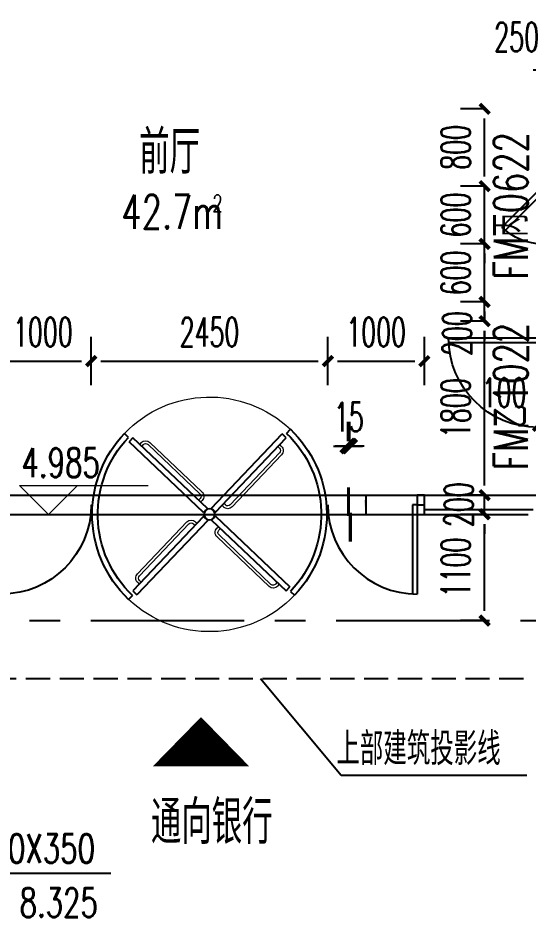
# Model space of a CAD drawing. Extents: x 824790 to 973415, y 4290613 to 4374713.
# Drawn here: x 879327 to 884607, y 4318925 to 4328236 of the extents above; entities that cross this region are included whole.
import ezdxf
from ezdxf.enums import TextEntityAlignment as Align

# ---------------------------------------------------------------- set-up
doc = ezdxf.new("R2010")
doc.units = 0
doc.header["$LTSCALE"] = 1000
doc.header["$MEASUREMENT"] = 0
for name, pattern in [('ACAD_ISO08W100', [36, 24, -3, 6, -3]), ('CENTER', [50.8, 31.75, -6.35, 6.35, -6.35]), ('DASH', [0.35, 0.25, -0.1]), ('DOTE', [2.42, 2, -0.2, 0.02, -0.2])]:
    doc.linetypes.add(name, pattern=pattern)
doc.layers.get('0').update_dxf_attribs({"color": 255, "linetype": 'CONTINUOUS'})
for name, color, linetype in [('A-AREA-TEXT', 6, 'CONTINUOUS'), ('A-DIM', 201, 'CONTINUOUS'), ('A-DOTE', 8, 'ACAD_ISO08W100'), ('A-LINE', 254, 'CONTINUOUS'), ('A-NOTE', 150, 'CONTINUOUS'), ('A-TEXT-CN', 31, 'CONTINUOUS'), ('A-WINDOW', 4, 'CONTINUOUS'), ('A-WINDOW-TEXT', 93, 'CONTINUOUS'), ('DIM_ELEV', 3, 'CONTINUOUS'), ('DOTE', 17, 'DOTE'), ('PUB_TEXT', 7, 'CONTINUOUS'), ('RB', 7, 'CONTINUOUS'), ('roof', 4, 'CONTINUOUS'), ('WINDOW', 4, 'CONTINUOUS')]:
    doc.layers.add(name, color=color, linetype=linetype)
doc.layers.add('A_LEVEL', color=135, linetype='CONTINUOUS', lineweight=0)
doc.styles.add('_HZTXT', font='tjromans.shx', dxfattribs={"width": 0.7, "bigfont": 'tjhztxt.shx'})
doc.styles.add('_TCH_DIM', font='SIMPLEX', dxfattribs={"bigfont": 'GBCBIG'})
doc.styles.add('DIM_FONT', font='SIMPLEX.shx', dxfattribs={"width": 0.6, "bigfont": 'GBCBIG.shx'})
doc.styles.add('MEN', font='tjromans.shx', dxfattribs={"width": 0.7, "bigfont": 'tjhztxt.shx'})
doc.styles.add('PRC-S', font='TJROMANS.shx', dxfattribs={"width": 0.7, "bigfont": 'hztxt.shx'})
doc.dimstyles.new('DIMN', dxfattribs={"dimtxt": 300, "dimasz": 100, "dimexe": 250, "dimexo": 300, "dimgap": 150, "dimtad": 1, "dimdec": 0, "dimzin": 0, "dimdsep": 46, "dimtxsty": 'DIM_FONT', "dimblk": 'h-_ArchTick', "dimcen": 0.09, "dimclrt": 7, "dimazin": 2, "dimtfac": 1, "dimtdec": 0, "dimtix": 1, "dimtmove": 2, "dimatfit": 3, "dimfxl": 0, "dimtolj": 1, "dimtzin": 0, "dimarcsym": 0})
doc.dimstyles.new('NORMAL', dxfattribs={"dimtxt": 300, "dimasz": 1, "dimexe": 250, "dimexo": 300, "dimgap": 150, "dimtad": 1, "dimdec": 0, "dimzin": 0, "dimdsep": 46, "dimtxsty": 'DIM_FONT', "dimblk": '_DIMX', "dimblk1": '_DIMX', "dimblk2": '_DIMX', "dimsah": 1, "dimcen": 1, "dimclrd": 256, "dimclre": 256, "dimclrt": 7, "dimadec": 0, "dimazin": 0, "dimtfac": 1, "dimtdec": 0, "dimtix": 1, "dimtmove": 2, "dimatfit": 3, "dimldrblk": '_DIMX', "dimfxl": 0, "dimtolj": 1, "dimtzin": 0, "dimarcsym": 0})

# ---------------------------------------------------------------- blocks, each defined once
blk = doc.blocks.new('h-wrt')
at = {"layer": 'A-DOTE', "linetype": 'CENTER', "ltscale": 0.05}
blk.add_line((-2603736, -1776429), (-2535091.1, -1776429), dxfattribs=at)
blk = doc.blocks.new('h-$DorLib2D$00000023')
for p, q in [((-0.3367, 0.3367), (-0.3536, 0.3536)), ((-0.3409, 0.3409), (-0.3536, 0.3536)), ((0.3367, 0.3367), (0.3536, 0.3536)), ((-0.3347, 0.3178), (-0.3178, 0.3347)), ((-0.0253, 0.0084), (-0.3347, 0.3178)), ((-0.0084, 0.0253), (-0.3178, 0.3347)), ((-0.0084, 0.0253), (-0.3178, 0.3347)), ((0.0084, 0.0253), (0.3178, 0.3347)), ((0.0253, 0.0084), (0.3347, 0.3178)), ((0.0253, 0.0084), (0.3347, 0.3178)), ((0.3178, 0.3347), (0.3347, 0.3178)), ((-0.0084, 0.0253), (-0.0253, 0.0084)), ((0.0253, 0.0084), (0.0084, 0.0253)), ((-0.0253, -0.0084), (-0.3347, -0.3178)), ((-0.0253, -0.0084), (-0.3347, -0.3178)), ((-0.0084, -0.0253), (-0.3178, -0.3347)), ((-0.0253, -0.0084), (-0.0084, -0.0253)), ((0.0084, -0.0253), (0.0253, -0.0084)), ((0.0084, -0.0253), (0.3178, -0.3347)), ((0.0084, -0.0253), (0.3178, -0.3347)), ((0.0253, -0.0084), (0.3347, -0.3178)), ((-0.3367, -0.3367), (-0.3536, -0.3536)), ((-0.3178, -0.3347), (-0.3347, -0.3178)), ((0.3347, -0.3178), (0.3178, -0.3347)), ((0.3367, -0.3367), (0.3536, -0.3536))]:
    blk.add_line(p, q)
at = {"lineweight": 13}
for p, q in [((0.0299, 0.0972), (0.2459, 0.3132)), ((0.2829, 0.3132), (0.2896, 0.3065)), ((-0.3132, 0.2829), (-0.3065, 0.2896)), ((-0.3048, 0.2745), (-0.2981, 0.2812)), ((0.0383, 0.0888), (0.2543, 0.3048)), ((0.2745, 0.3048), (0.2812, 0.2981)), ((-0.0972, 0.0299), (-0.3132, 0.2459)), ((-0.0888, 0.0383), (-0.3048, 0.2543)), ((-0.0686, 0.0383), (-0.0619, 0.045)), ((0.0299, 0.0602), (0.0366, 0.0534)), ((0.0383, 0.0686), (0.045, 0.0619)), ((-0.0602, 0.0299), (-0.0534, 0.0366)), ((0.0602, -0.0299), (0.0534, -0.0366)), ((0.0686, -0.0383), (0.0619, -0.045)), ((0.0888, -0.0383), (0.3048, -0.2543)), ((0.0972, -0.0299), (0.3132, -0.2459)), ((-0.0383, -0.0686), (-0.045, -0.0619)), ((-0.0299, -0.0602), (-0.0366, -0.0534)), ((-0.0383, -0.0888), (-0.2543, -0.3048)), ((-0.0299, -0.0972), (-0.2459, -0.3132)), ((-0.2829, -0.3132), (-0.2896, -0.3065)), ((-0.2745, -0.3048), (-0.2812, -0.2981)), ((0.3048, -0.2745), (0.2981, -0.2812)), ((0.3132, -0.2829), (0.3065, -0.2896))]:
    blk.add_line(p, q, dxfattribs=at)
blk.add_circle((0, 0), 0.0238)
for centre, radius, start, end in [((0, 0), 0.5, 45, 135), ((0.2644, 0.2947), 0.0262, 45, 135), ((0.2644, 0.2947), 0.0143, 45, 135), ((-0.2947, 0.2644), 0.0262, 135, 225), ((-0.2947, 0.2644), 0.0143, 135, 225), ((0.0484, 0.0787), 0.0262, 135, 225), ((0.0484, 0.0787), 0.0143, 135, 225), ((-0.0787, 0.0484), 0.0262, 225, 315), ((-0.0787, 0.0484), 0.0143, 225, 315), ((0.0787, -0.0484), 0.0262, 45, 135), ((0.0787, -0.0484), 0.0143, 45, 135), ((-0.0484, -0.0787), 0.0143, 315, 45), ((-0.0484, -0.0787), 0.0262, 315, 45), ((0.2947, -0.2644), 0.0143, 315, 45), ((0.2947, -0.2644), 0.0262, 315, 45), ((-0.2644, -0.2947), 0.0143, 225, 315), ((-0.2644, -0.2947), 0.0262, 225, 315), ((0, 0), 0.5, 225, 315)]:
    blk.add_arc(centre, radius, start, end, dxfattribs=at)
for radius, start, end in [(0.5, 135, 181.9102), (0.5, 358.0898, 45), (0.4762, 135, 225), (0.4762, 315, 45), (0.5, 181.9102, 225), (0.5, 315, 358.0898)]:
    blk.add_arc((0, 0), radius, start, end)
blk = doc.blocks.new('h-D10')
for p, q in [((75, 0), (75, 925)), ((125, 0), (125, 923.64766)), ((75, 0), (125, 0))]:
    blk.add_line(p, q)
blk.add_lwpolyline([(75, 0), (0, 0), (0, -100), (75, -100)], close=True)
blk.add_arc((75, 0), 925, 0, 90)
blk = doc.blocks.new('h-2层裙房幕墙')
at = {"layer": 'A-LINE'}
for p, q in [((777685.9, 4011034.9), (782135.9, 4011034.9)), ((777685.9, 4010834.9), (782135.9, 4010834.9))]:
    blk.add_line(p, q, dxfattribs=at)
at = {"layer": 'roof'}
blk.add_line((782135.9, 4010834.9), (782135.9, 4011034.9), dxfattribs=at)
at = {"layer": 'WINDOW'}
for p, q in [((782135.9, 4011034.9), (783410.9, 4011034.9)), ((782135.9, 4010884.9), (783260.9, 4010884.9)), ((782135.9, 4010834.9), (783210.9, 4010834.9))]:
    blk.add_line(p, q, dxfattribs=at)
at = {"layer": 'A-WINDOW', "color": 4, "xscale": -2429.99999999923, "yscale": 2429.999999999999, "zscale": -2429.99999999923, "rotation": 181.4539871825015}
blk.add_blockref('h-$DorLib2D$00000023', (779910.9, 4010834.9), dxfattribs=at)
at = {"layer": 'A-WINDOW', "xscale": -1, "rotation": 180}
blk.add_blockref('h-D10', (777685.9, 4010934.9), dxfattribs=at)
at = {"layer": 'A-WINDOW', "rotation": 180}
blk.add_blockref('h-D10', (782135.9, 4010934.9), dxfattribs=at)
blk = doc.blocks.new('h-D06')
at = {"linetype": 'ByBlock'}
for p, q in [((0, 0), (424.3, 424.3)), ((35.4, -35.4), (458.1, 387.4)), ((0, 0), (35.4, -35.4))]:
    blk.add_line(p, q, dxfattribs=at)
blk.add_arc((0, 0), 600, 0, 45, dxfattribs=at)
blk = doc.blocks.new('_DIMX')
blk.add_line((-150, 0), (150, 0))
at = {"const_width": 50}
blk.add_lwpolyline([(-70, -70), (70, 70)], dxfattribs=at)
blk = doc.blocks.new('*D93')
at = {"layer": 'A-DIM', "lineweight": -2, "transparency": 16777216}
for p, q in [((882742.4, 4323852.1), (882742.4, 4324052.9)), ((882762.4, 4323832.2), (882762.4, 4324052.9)), ((882741.4, 4323802.9), (882740.4, 4323802.9)), ((882742.4, 4323802.9), (882762.4, 4323802.9)), ((882763.4, 4323802.9), (882764.4, 4323802.9))]:
    blk.add_line(p, q, dxfattribs=at)
blk.add_blockref('_DIMX', (882742.4, 4323802.9), dxfattribs=at)
at = {"layer": 'A-DIM', "lineweight": -2, "transparency": 16777216, "rotation": 180}
blk.add_blockref('_DIMX', (882762.4, 4323802.9), dxfattribs=at)
at = {"layer": 'A-DIM', "color": 7, "transparency": 16777216, "insert": (882752.4, 4324102.9), "char_height": 300, "attachment_point": 5, "style": 'DIM_FONT'}
blk.add_mtext('\\A1;15', dxfattribs=at)
blk = doc.blocks.new('h-_ArchTick')
at = {"color": 0, "linetype": 'ByBlock', "const_width": 0.4}
blk.add_lwpolyline([(-0.5, -0.5), (0.5, 0.5)], dxfattribs=at)
blk = doc.blocks.new('*D123')
at = {"layer": 'A-DIM', "color": 0, "lineweight": -2, "transparency": 16777216}
for p, q in [((879084.9, 4324432.4), (879084.9, 4324932.4)), ((880084.9, 4324432.4), (880084.9, 4324932.4)), ((879184.9, 4324682.4), (879984.9, 4324682.4))]:
    blk.add_line(p, q, dxfattribs=at)
at = {"layer": 'A-DIM', "color": 0, "lineweight": -2, "transparency": 16777216, "xscale": 100, "yscale": 100, "zscale": 100, "rotation": 180}
blk.add_blockref('h-_ArchTick', (879084.9, 4324682.4), dxfattribs=at)
at = {"layer": 'A-DIM', "color": 0, "lineweight": -2, "transparency": 16777216, "xscale": 100, "yscale": 100, "zscale": 100}
blk.add_blockref('h-_ArchTick', (880084.9, 4324682.4), dxfattribs=at)
at = {"layer": 'A-DIM', "color": 7, "transparency": 16777216, "insert": (879584.9, 4324982.4), "char_height": 300, "attachment_point": 5, "style": 'DIM_FONT'}
blk.add_mtext('\\A1;1000', dxfattribs=at)
blk = doc.blocks.new('*D124')
at = {"layer": 'A-DIM', "color": 0, "lineweight": -2, "transparency": 16777216}
for p, q in [((880084.9, 4324432.4), (880084.9, 4324932.4)), ((882534.9, 4324432.4), (882534.9, 4324932.4)), ((880184.9, 4324682.4), (882434.9, 4324682.4))]:
    blk.add_line(p, q, dxfattribs=at)
at = {"layer": 'A-DIM', "color": 0, "lineweight": -2, "transparency": 16777216, "xscale": 100, "yscale": 100, "zscale": 100, "rotation": 180}
blk.add_blockref('h-_ArchTick', (880084.9, 4324682.4), dxfattribs=at)
at = {"layer": 'A-DIM', "color": 0, "lineweight": -2, "transparency": 16777216, "xscale": 100, "yscale": 100, "zscale": 100}
blk.add_blockref('h-_ArchTick', (882534.9, 4324682.4), dxfattribs=at)
at = {"layer": 'A-DIM', "color": 7, "transparency": 16777216, "insert": (881309.9, 4324982.4), "char_height": 300, "attachment_point": 5, "style": 'DIM_FONT'}
blk.add_mtext('\\A1;2450', dxfattribs=at)
blk = doc.blocks.new('*D125')
at = {"layer": 'A-DIM', "color": 0, "lineweight": -2, "transparency": 16777216}
for p, q in [((882534.9, 4324432.4), (882534.9, 4324932.4)), ((883534.9, 4324432.4), (883534.9, 4324932.4)), ((882634.9, 4324682.4), (883434.9, 4324682.4))]:
    blk.add_line(p, q, dxfattribs=at)
at = {"layer": 'A-DIM', "color": 0, "lineweight": -2, "transparency": 16777216, "xscale": 100, "yscale": 100, "zscale": 100, "rotation": 180}
blk.add_blockref('h-_ArchTick', (882534.9, 4324682.4), dxfattribs=at)
at = {"layer": 'A-DIM', "color": 0, "lineweight": -2, "transparency": 16777216, "xscale": 100, "yscale": 100, "zscale": 100}
blk.add_blockref('h-_ArchTick', (883534.9, 4324682.4), dxfattribs=at)
at = {"layer": 'A-DIM', "color": 7, "transparency": 16777216, "insert": (883034.9, 4324982.4), "char_height": 300, "attachment_point": 5, "style": 'DIM_FONT'}
blk.add_mtext('\\A1;1000', dxfattribs=at)
blk = doc.blocks.new('*D664')
at = {"layer": 'A-DIM', "color": 0, "lineweight": -2, "transparency": 16777216}
for p, q in [((884170, 4327295.4), (883908.2, 4327295.4)), ((884158.2, 4326595.4), (884158.2, 4327195.4)), ((884170, 4326495.4), (883908.2, 4326495.4))]:
    blk.add_line(p, q, dxfattribs=at)
at = {"layer": 'A-DIM', "color": 0, "lineweight": -2, "transparency": 16777216, "xscale": 100, "yscale": 100, "zscale": 100}
for p, rotation in [((884158.2, 4327295.4), 90), ((884158.2, 4326495.4), 270)]:
    blk.add_blockref('h-_ArchTick', p, dxfattribs=dict(at, rotation=rotation))
at = {"layer": 'A-DIM', "color": 7, "transparency": 16777216, "insert": (883858.2, 4326895.4), "char_height": 300, "attachment_point": 5, "rotation": 90, "style": 'DIM_FONT'}
blk.add_mtext('\\A1;800', dxfattribs=at)
blk = doc.blocks.new('*D665')
at = {"layer": 'A-DIM', "color": 0, "lineweight": -2, "transparency": 16777216}
for p, q in [((884158.2, 4326595.4), (884158.2, 4326695.4)), ((884170, 4326495.4), (883908.2, 4326495.4)), ((884158.2, 4325895.4), (884158.2, 4326495.4)), ((884170, 4325895.4), (883908.2, 4325895.4)), ((884158.2, 4325795.4), (884158.2, 4325695.4))]:
    blk.add_line(p, q, dxfattribs=at)
at = {"layer": 'A-DIM', "color": 0, "lineweight": -2, "transparency": 16777216, "xscale": 100, "yscale": 100, "zscale": 100}
for p, rotation in [((884158.2, 4326495.4), 270), ((884158.2, 4325895.4), 90)]:
    blk.add_blockref('h-_ArchTick', p, dxfattribs=dict(at, rotation=rotation))
at = {"layer": 'A-DIM', "color": 7, "transparency": 16777216, "insert": (883858.2, 4326195.4), "char_height": 300, "attachment_point": 5, "rotation": 90, "style": 'DIM_FONT'}
blk.add_mtext('\\A1;600', dxfattribs=at)
blk = doc.blocks.new('*D666')
at = {"layer": 'A-DIM', "color": 0, "lineweight": -2, "transparency": 16777216}
for p, q in [((884158.2, 4325995.4), (884158.2, 4326095.4)), ((884170, 4325895.4), (883908.2, 4325895.4)), ((884158.2, 4325295.4), (884158.2, 4325895.4)), ((884170, 4325295.4), (883908.2, 4325295.4)), ((884158.2, 4325195.4), (884158.2, 4325095.4))]:
    blk.add_line(p, q, dxfattribs=at)
at = {"layer": 'A-DIM', "color": 0, "lineweight": -2, "transparency": 16777216, "xscale": 100, "yscale": 100, "zscale": 100}
for p, rotation in [((884158.2, 4325895.4), 270), ((884158.2, 4325295.4), 90)]:
    blk.add_blockref('h-_ArchTick', p, dxfattribs=dict(at, rotation=rotation))
at = {"layer": 'A-DIM', "color": 7, "transparency": 16777216, "insert": (883858.2, 4325595.4), "char_height": 300, "attachment_point": 5, "rotation": 90, "style": 'DIM_FONT'}
blk.add_mtext('\\A1;600', dxfattribs=at)
blk = doc.blocks.new('*D667')
at = {"layer": 'A-DIM', "color": 0, "lineweight": -2, "transparency": 16777216}
for p, q in [((884158.2, 4325395.4), (884158.2, 4325495.4)), ((884170, 4325295.4), (883908.2, 4325295.4)), ((884158.2, 4325095.4), (884158.2, 4325295.4)), ((884170, 4325095.4), (883908.2, 4325095.4)), ((884158.2, 4324995.4), (884158.2, 4324895.4))]:
    blk.add_line(p, q, dxfattribs=at)
at = {"layer": 'A-DIM', "color": 0, "lineweight": -2, "transparency": 16777216, "xscale": 100, "yscale": 100, "zscale": 100}
for p, rotation in [((884158.2, 4325295.4), 270), ((884158.2, 4325095.4), 90)]:
    blk.add_blockref('h-_ArchTick', p, dxfattribs=dict(at, rotation=rotation))
at = {"layer": 'A-DIM', "color": 7, "transparency": 16777216, "insert": (883873.4, 4324967.5), "char_height": 300, "attachment_point": 5, "rotation": 90, "style": 'DIM_FONT'}
blk.add_mtext('\\A1;200', dxfattribs=at)
blk = doc.blocks.new('*D668')
at = {"layer": 'A-DIM', "color": 0, "lineweight": -2, "transparency": 16777216}
for p, q in [((884170, 4325095.4), (883908.2, 4325095.4)), ((884158.2, 4323395.4), (884158.2, 4324995.4)), ((884170, 4323295.4), (883908.2, 4323295.4))]:
    blk.add_line(p, q, dxfattribs=at)
at = {"layer": 'A-DIM', "color": 0, "lineweight": -2, "transparency": 16777216, "xscale": 100, "yscale": 100, "zscale": 100}
for p, rotation in [((884158.2, 4325095.4), 90), ((884158.2, 4323295.4), 270)]:
    blk.add_blockref('h-_ArchTick', p, dxfattribs=dict(at, rotation=rotation))
at = {"layer": 'A-DIM', "color": 7, "transparency": 16777216, "insert": (883858.2, 4324195.4), "char_height": 300, "attachment_point": 5, "rotation": 90, "style": 'DIM_FONT'}
blk.add_mtext('\\A1;1800', dxfattribs=at)
blk = doc.blocks.new('*D669')
at = {"layer": 'A-DIM', "color": 0, "lineweight": -2, "transparency": 16777216}
for p, q in [((884158.2, 4323395.4), (884158.2, 4323495.4)), ((884170, 4323295.4), (883908.2, 4323295.4)), ((884158.2, 4323095.4), (884158.2, 4323295.4)), ((884170, 4323095.4), (883908.2, 4323095.4)), ((884158.2, 4322995.4), (884158.2, 4322895.4))]:
    blk.add_line(p, q, dxfattribs=at)
at = {"layer": 'A-DIM', "color": 0, "lineweight": -2, "transparency": 16777216, "xscale": 100, "yscale": 100, "zscale": 100}
for p, rotation in [((884158.2, 4323295.4), 270), ((884158.2, 4323095.4), 90)]:
    blk.add_blockref('h-_ArchTick', p, dxfattribs=dict(at, rotation=rotation))
at = {"layer": 'A-DIM', "color": 7, "transparency": 16777216, "insert": (883891, 4323195.4), "char_height": 300, "attachment_point": 5, "rotation": 90, "style": 'DIM_FONT'}
blk.add_mtext('\\A1;200', dxfattribs=at)
blk = doc.blocks.new('*D670')
at = {"layer": 'A-DIM', "color": 0, "lineweight": -2, "transparency": 16777216}
for p, q in [((884170, 4323095.4), (883908.2, 4323095.4)), ((884158.2, 4322095.4), (884158.2, 4322995.4)), ((884170, 4321995.4), (883908.2, 4321995.4))]:
    blk.add_line(p, q, dxfattribs=at)
at = {"layer": 'A-DIM', "color": 0, "lineweight": -2, "transparency": 16777216, "xscale": 100, "yscale": 100, "zscale": 100}
for p, rotation in [((884158.2, 4323095.4), 90), ((884158.2, 4321995.4), 270)]:
    blk.add_blockref('h-_ArchTick', p, dxfattribs=dict(at, rotation=rotation))
at = {"layer": 'A-DIM', "color": 7, "transparency": 16777216, "insert": (883858.2, 4322545.4), "char_height": 300, "attachment_point": 5, "rotation": 90, "style": 'DIM_FONT'}
blk.add_mtext('\\A1;1100', dxfattribs=at)
blk = doc.blocks.new('*D673')
at = {"layer": 'A-DIM', "color": 0, "lineweight": -2, "transparency": 16777216}
for p, q in [((884709.9, 4324075.9), (884709.9, 4323761.4)), ((884809.9, 4324075.9), (884809.9, 4323761.4)), ((884609.9, 4324011.4), (884509.9, 4324011.4)), ((884709.9, 4324011.4), (884809.9, 4324011.4)), ((884909.9, 4324011.4), (885009.9, 4324011.4))]:
    blk.add_line(p, q, dxfattribs=at)
at = {"layer": 'A-DIM', "color": 0, "lineweight": -2, "transparency": 16777216, "xscale": 100, "yscale": 100, "zscale": 100}
blk.add_blockref('h-_ArchTick', (884709.9, 4324011.4), dxfattribs=at)
at = {"layer": 'A-DIM', "color": 0, "lineweight": -2, "transparency": 16777216, "xscale": 100, "yscale": 100, "zscale": 100, "rotation": 180}
blk.add_blockref('h-_ArchTick', (884809.9, 4324011.4), dxfattribs=at)
at = {"layer": 'A-DIM', "color": 7, "transparency": 16777216, "insert": (884359.9, 4324356.4), "char_height": 300, "attachment_point": 5, "style": 'DIM_FONT'}
blk.add_mtext('\\A1;100', dxfattribs=at)
blk = doc.blocks.new('*D679')
at = {"layer": 'A-DIM', "color": 0, "lineweight": -2, "transparency": 16777216}
for p, q in [((884859.9, 4327395.4), (884859.9, 4327944)), ((885109.9, 4327395.4), (885109.9, 4327944)), ((884759.9, 4327694), (884659.9, 4327694)), ((884859.9, 4327694), (885109.9, 4327694)), ((885209.9, 4327694), (885309.9, 4327694))]:
    blk.add_line(p, q, dxfattribs=at)
at = {"layer": 'A-DIM', "color": 0, "lineweight": -2, "transparency": 16777216, "xscale": 100, "yscale": 100, "zscale": 100}
blk.add_blockref('h-_ArchTick', (884859.9, 4327694), dxfattribs=at)
at = {"layer": 'A-DIM', "color": 0, "lineweight": -2, "transparency": 16777216, "xscale": 100, "yscale": 100, "zscale": 100, "rotation": 180}
blk.add_blockref('h-_ArchTick', (885109.9, 4327694), dxfattribs=at)
at = {"layer": 'A-DIM', "color": 7, "transparency": 16777216, "insert": (884489.9, 4328039), "char_height": 300, "attachment_point": 5, "style": 'DIM_FONT'}
blk.add_mtext('\\A1;250', dxfattribs=at)

msp = doc.modelspace()

# ---------------------------------------------------------------- hatches: boundary and pattern name
at = {"layer": 'DIM_ELEV'}
msp.add_hatch(color=256, dxfattribs=at).paths.add_polyline_path([(882927.9, 4323095.4), (882927.9, 4323245.4), (882907.9, 4323245.4)])

# ---------------------------------------------------------------- linework, layer by layer
at = {"layer": 'A-LINE', "linetype": 'DASH'}
msp.add_line((878009.9, 4321395.4), (884609.9, 4321395.4), dxfattribs=at)
at = {"layer": 'A-NOTE'}
for p, q in [((881836.7, 4321395.4), (882673.5, 4320393.4)), ((882673.5, 4320393.4), (884594.9, 4320393.4)), ((876937.6, 4319380.4), (880289.2, 4319380.4))]:
    msp.add_line(p, q, dxfattribs=at)
at = {"layer": 'A_LEVEL'}
msp.add_lwpolyline([(879941.8, 4323395.4), (879641.8, 4323095.4), (879341.8, 4323395.4), (880675.5, 4323395.4)], dxfattribs=at)
at = {"layer": 'DIM_ELEV', "const_width": 32}
msp.add_lwpolyline([(882767.8, 4322813.6), (882767.8, 4323095.4), (882747.8, 4323095.4), (882747.8, 4323375.9)], dxfattribs=at)
at = {"layer": 'DIM_ELEV'}
msp.add_lwpolyline([(882927.9, 4323295.4), (882927.9, 4323095.4)], dxfattribs=at)
at = {"layer": 'RB'}
msp.add_lwpolyline([(881222, 4320484.9, 1000, 0, 0), (881222, 4320996, 0, 0, 0)], format="xyseb", dxfattribs=at)

# ---------------------------------------------------------------- block references
at = {"layer": 'A-WINDOW'}
msp.add_blockref('h-2层裙房幕墙', (101399, 312260.4), dxfattribs=at)
at = {"layer": 'A-WINDOW', "xscale": -1, "rotation": 90}
for name, p in [('h-D06', (884759.9, 4326495.4)), ('h-D10', (884709.9, 4324995.4))]:
    msp.add_blockref(name, p, dxfattribs=at)
at = {"layer": 'DOTE'}
msp.add_blockref('h-wrt', (3440638.8, 6098424.3), dxfattribs=at)

# ---------------------------------------------------------------- texts
at = {"layer": 'A-AREA-TEXT', "style": '_HZTXT', "width": 0.7}
for s, height, p in [('42.7m', 350, (880397.6, 4326053.3)), ('2', 175, (881340, 4326228.3))]:
    msp.add_text(s, height=height, dxfattribs=at).set_placement(p)
at = {"layer": 'A-TEXT-CN', "style": 'PRC-S', "width": 0.7}
for s, p in [('前厅', (880582.2, 4326621.8)), ('通向银行', (880703, 4319681.9))]:
    msp.add_text(s, height=450, dxfattribs=at).set_placement(p)
at = {"layer": 'A-WINDOW-TEXT', "style": 'PRC-S', "width": 0.7}
for s, p in [('FM丙0622', (884604.7, 4325527.4)), ('FM乙1022', (884604.7, 4323551.8))]:
    msp.add_text(s, height=350, rotation=90, dxfattribs=at).set_placement(p)
at = {"layer": 'A_LEVEL', "style": 'MEN', "width": 0.7}
msp.add_attdef('4.985', text='1', height=300, dxfattribs=at).set_placement((880174.6, 4323480.5, -0.3), align=Align.RIGHT)
at = {"layer": 'PUB_TEXT', "style": '_TCH_DIM'}
msp.add_text('上部建筑投影线', height=337.59, dxfattribs=at).set_placement((882623, 4320498.4))
at = {"layer": 'PUB_TEXT', "style": '_TCH_DIM', "width": 0.705882}
for s, p in [('1650X350', (878684.2, 4319485.4)), ('8.325', (879344.2, 4318925.4))]:
    msp.add_text(s, height=297.5, dxfattribs=at).set_placement(p)

# ---------------------------------------------------------------- dimensions: what is measured, and where the dimension line sits
at = {"layer": 'A-DIM'}
for base, p1, p2, angle, picture, middle in [((885109.9, 4327694), (884859.9, 4327095.4), (885109.9, 4327095.4), 0, '*D679', (884489.9, 4328039)), ((884158.2, 4325295.4), (884470, 4325095.4), (884470, 4325295.4), 90, '*D667', (883873.4, 4324967.5)), ((884809.9, 4324011.4), (884709.9, 4324375.9), (884809.9, 4324375.9), 0, '*D673', (884359.9, 4324356.4)), ((884158.2, 4323295.4), (884470, 4323095.4), (884470, 4323295.4), 90, '*D669', (883891, 4323195.4))]:
    dim = msp.add_linear_dim(base=base, p1=p1, p2=p2, angle=angle, dimstyle='DIMN', dxfattribs=at)
    dim.commit()
    dim.dimension.update_dxf_attribs({"geometry": picture, "text_midpoint": middle, "dimtype": 129})
for p1, p2, distance, picture, middle in [((884470, 4326495.4), (884470, 4327295.4), 311.8, '*D664', (883858.2, 4326895.4)), ((884470, 4325895.4), (884470, 4326495.4), 311.8, '*D665', (883858.2, 4326195.4)), ((884470, 4325295.4), (884470, 4325895.4), 311.8, '*D666', (883858.2, 4325595.4)), ((879084.9, 4324132.4), (880084.9, 4324132.4), 550, '*D123', (879584.9, 4324982.4)), ((880084.9, 4324132.4), (882534.9, 4324132.4), 550, '*D124', (881309.9, 4324982.4)), ((882534.9, 4324132.4), (883534.9, 4324132.4), 550, '*D125', (883034.9, 4324982.4)), ((884470, 4323295.4), (884470, 4325095.4), 311.8, '*D668', (883858.2, 4324195.4)), ((884470, 4321995.4), (884470, 4323095.4), 311.8, '*D670', (883858.2, 4322545.4))]:
    dim = msp.add_aligned_dim(p1=p1, p2=p2, distance=distance, dimstyle='DIMN', dxfattribs=at)
    dim.commit()
    dim.dimension.update_dxf_attribs({"geometry": picture, "text_midpoint": middle})
dim = msp.add_linear_dim(base=(882762.4, 4323802.9), p1=(882742.4, 4323552.1), p2=(882762.4, 4323532.2), angle=180, text='15', dimstyle='NORMAL', dxfattribs=at)
dim.commit()
dim.dimension.update_dxf_attribs({"geometry": '*D93', "text_midpoint": (882752.4, 4324102.9)})

doc.saveas('drawing.dxf')
